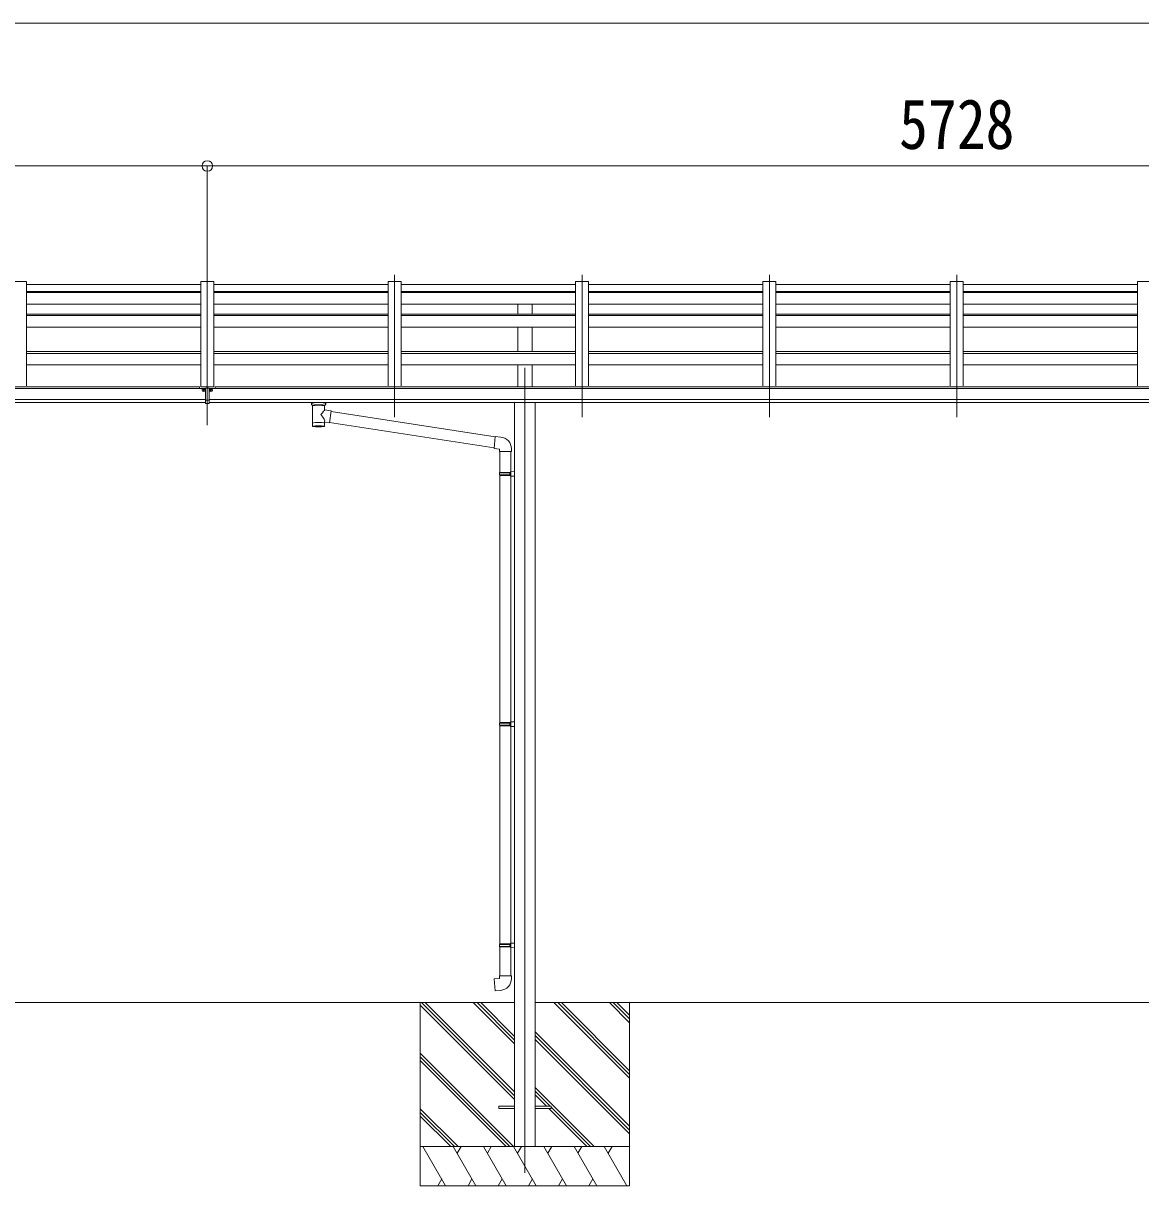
# Model space of a CAD drawing. Units: millimetres at full size, sheet at 1:40; details may follow other scales. Extents: x -11181 to 11305, y -7804 to 7716.
# Drawn here: x 3433 to 7704, y -3839 to 602 of the extents above; entities that cross this region are included whole.
import ezdxf
from ezdxf.enums import TextEntityAlignment as Align

# ---------------------------------------------------------------- set-up
doc = ezdxf.new("R2010")
doc.units = ezdxf.units.MM
doc.header["$LTSCALE"] = 40
doc.header["$PDMODE"] = 32
doc.header["$PDSIZE"] = 40
for name, color, linetype, lineweight in [('0-0_0', 7, 'Continuous', 9), ('0-1_本体', 4, 'Continuous', 9), ('0-2_部品', 7, 'Continuous', 9), ('0-8_PARTS2', 2, 'Continuous', 9), ('0-A_寸法', 6, 'Continuous', 9)]:
    doc.layers.add(name, color=color, linetype=linetype, lineweight=lineweight)
doc.styles.add('ＭＳ ゴシック', font='')
doc.styles.get('ＭＳ ゴシック').set_extended_font_data('MS Gothic')

msp = doc.modelspace()

# ---------------------------------------------------------------- linework, layer by layer
at = {"layer": '0-0_0'}
for p, q in [((2962.15, -3139.42), (4813.15, -3139.42)), ((5311.15, -3139.42), (3460.15, -3139.42)), ((4950.65, -3139.42), (4950.65, -3839.42)), ((5311.15, -3509.44), (4950.65, -3148.94)), ((5311.15, -3495.29), (4955.27, -3139.42)), ((5311.15, -3481.15), (4969.42, -3139.42)), ((5311.15, -3297.3), (5153.26, -3139.42)), ((5311.15, -3283.16), (5167.41, -3139.42)), ((5311.15, -3269.02), (5181.55, -3139.42)), ((8611.15, -3139.42), (5390.15, -3139.42)), ((5750.65, -3428.44), (5461.63, -3139.42)), ((5750.65, -3414.29), (5475.77, -3139.42)), ((5750.65, -3400.15), (5489.92, -3139.42)), ((5750.65, -3216.31), (5673.76, -3139.42)), ((5750.65, -3202.16), (5687.91, -3139.42)), ((5750.65, -3188.02), (5702.05, -3139.42)), ((5750.65, -3139.42), (5750.65, -3839.42)), ((5750.65, -3612.28), (5390.15, -3251.79)), ((5750.65, -3626.43), (5390.15, -3265.93)), ((5750.65, -3640.57), (5390.15, -3280.07)), ((5307.29, -3689.42), (4950.65, -3332.79)), ((5293.15, -3689.42), (4950.65, -3346.93)), ((5279, -3689.42), (4950.65, -3361.07)), ((5615.66, -3689.42), (5390.15, -3463.92)), ((5447, -3534.91), (5390.15, -3478.06)), ((5432.86, -3534.91), (5390.15, -3492.2)), ((5095.16, -3689.42), (4950.65, -3544.92)), ((5587.37, -3689.42), (5441.86, -3543.91)), ((5601.51, -3689.42), (5450.65, -3538.56)), ((5081.01, -3689.42), (4950.65, -3559.06)), ((5066.87, -3689.42), (4950.65, -3573.2)), ((4950.65, -3689.42), (5750.65, -3689.42)), ((5047.54, -3839.42), (4960.93, -3689.42)), ((5163.01, -3839.42), (5076.4, -3689.42)), ((5106.41, -3689.42), (5091.41, -3715.41)), ((5278.48, -3839.42), (5191.88, -3689.42)), ((5206.88, -3715.41), (5221.88, -3689.42)), ((5393.95, -3839.42), (5307.35, -3689.42)), ((5322.35, -3715.41), (5337.35, -3689.42)), ((5509.42, -3839.42), (5422.82, -3689.42)), ((5437.82, -3715.41), (5452.82, -3689.42)), ((5624.89, -3839.42), (5538.29, -3689.42)), ((5553.29, -3715.41), (5568.29, -3689.42)), ((5740.36, -3839.42), (5653.76, -3689.42)), ((5668.76, -3715.41), (5683.76, -3689.42)), ((5032.54, -3813.45), (5017.54, -3839.42)), ((5148.01, -3813.45), (5133.01, -3839.42)), ((5263.48, -3813.45), (5248.48, -3839.42)), ((5378.95, -3813.44), (5363.95, -3839.42)), ((5494.42, -3813.44), (5479.42, -3839.42)), ((5609.89, -3813.45), (5594.89, -3839.42)), ((5750.65, -3839.42), (4950.65, -3839.42))]:
    msp.add_line(p, q, dxfattribs=at)
at = {"layer": '0-1_本体'}
for p, q in [((3445.65, -383.85), (3395.65, -383.85)), ((3445.65, -383.85), (3445.65, -783.43)), ((3445.65, -396.25), (4111.65, -396.25)), ((4111.65, -383.85), (4111.65, -787.12)), ((4161.65, -383.85), (4111.65, -383.85)), ((4111.65, -383.85), (4161.65, -383.85)), ((4161.65, -383.85), (4161.65, -787.12)), ((4827.65, -396.25), (4161.65, -396.25)), ((4827.65, -383.85), (4827.65, -783.43)), ((4827.65, -383.85), (4877.65, -383.85)), ((4877.65, -383.85), (4877.65, -783.43)), ((5543.65, -396.25), (4877.65, -396.25)), ((5543.65, -383.85), (5543.65, -783.43)), ((5543.65, -383.85), (5593.65, -383.85)), ((5593.65, -383.85), (5593.65, -783.43)), ((6259.65, -396.25), (5593.65, -396.25)), ((6259.65, -383.85), (6259.65, -783.43)), ((6259.65, -383.85), (6309.65, -383.85)), ((6309.65, -383.85), (6309.65, -783.43)), ((6975.65, -396.25), (6309.65, -396.25)), ((6975.65, -383.85), (6975.65, -783.43)), ((6975.65, -383.85), (7025.65, -383.85)), ((7025.65, -383.85), (7025.65, -783.43)), ((7691.65, -396.25), (7025.65, -396.25)), ((7691.65, -383.85), (7691.65, -783.43)), ((7691.65, -383.85), (7741.65, -383.85)), ((3445.65, -422.96), (4111.65, -422.96)), ((3445.65, -425.81), (4111.65, -425.81)), ((4827.65, -422.96), (4161.65, -422.96)), ((4827.65, -425.81), (4161.65, -425.81)), ((5543.65, -422.96), (4877.65, -422.96)), ((5543.65, -425.81), (4877.65, -425.81)), ((6259.65, -422.96), (5593.65, -422.96)), ((6259.65, -425.81), (5593.65, -425.81)), ((6975.65, -422.96), (6309.65, -422.96)), ((6975.65, -425.81), (6309.65, -425.81)), ((7691.65, -422.96), (7025.65, -422.96)), ((7691.65, -425.81), (7025.65, -425.81)), ((3445.65, -470.54), (4111.65, -470.54)), ((4827.65, -470.54), (4161.65, -470.54)), ((5543.65, -470.54), (4877.65, -470.54)), ((5323.15, -509.08), (5323.15, -470.39)), ((5378.15, -509.08), (5378.15, -470.39)), ((6259.65, -470.54), (5593.65, -470.54)), ((6975.65, -470.54), (6309.65, -470.54)), ((7691.65, -470.54), (7025.65, -470.54)), ((3445.65, -509.23), (4111.65, -509.23)), ((3445.65, -514.52), (4111.65, -514.52)), ((4827.65, -509.23), (4161.65, -509.23)), ((4827.65, -514.52), (4161.65, -514.52)), ((5543.65, -509.23), (4877.65, -509.23)), ((5543.65, -514.52), (4877.65, -514.52)), ((6259.65, -509.23), (5593.65, -509.23)), ((6259.65, -514.52), (5593.65, -514.52)), ((6975.65, -509.23), (6309.65, -509.23)), ((6975.65, -514.52), (6309.65, -514.52)), ((7691.65, -509.23), (7025.65, -509.23)), ((7691.65, -514.52), (7025.65, -514.52)), ((3445.65, -558.6), (4111.65, -558.6)), ((4827.65, -558.6), (4161.65, -558.6)), ((5543.65, -558.6), (4877.65, -558.6)), ((5323.15, -652), (5323.15, -558.45)), ((5378.15, -652), (5378.15, -558.45)), ((6259.65, -558.6), (5593.65, -558.6)), ((6975.65, -558.6), (6309.65, -558.6)), ((7691.65, -558.6), (7025.65, -558.6)), ((3445.65, -652.16), (4111.65, -652.16)), ((3445.65, -658.95), (4111.65, -658.95)), ((4827.65, -652.16), (4161.65, -652.16)), ((4827.65, -658.95), (4161.65, -658.95)), ((5543.65, -652.16), (4877.65, -652.16)), ((5543.65, -658.95), (4877.65, -658.95)), ((6259.65, -652.16), (5593.65, -652.16)), ((6259.65, -658.95), (5593.65, -658.95)), ((6975.65, -652.16), (6309.65, -652.16)), ((6975.65, -658.95), (6309.65, -658.95)), ((7691.65, -652.16), (7025.65, -652.16)), ((7691.65, -658.95), (7025.65, -658.95)), ((3445.65, -702.5), (4111.65, -702.5)), ((4827.65, -702.5), (4161.65, -702.5)), ((5543.65, -702.5), (4877.65, -702.5)), ((5323.15, -786.97), (5323.15, -702.35)), ((5378.15, -786.97), (5378.15, -702.35)), ((6259.65, -702.5), (5593.65, -702.5)), ((6975.65, -702.5), (6309.65, -702.5)), ((7691.65, -702.5), (7025.65, -702.5)), ((4130.15, -793.83), (-1584.85, -793.83)), ((4106.65, -787.12), (-1561.35, -787.12)), ((4106.65, -793.83), (4106.65, -787.12)), ((4161.65, -787.12), (4111.65, -787.12)), ((4111.65, -787.12), (4161.65, -787.12)), ((4143.15, -793.83), (9858.15, -793.83)), ((4166.65, -787.12), (9834.65, -787.12)), ((4166.65, -793.83), (4166.65, -787.12)), ((-1584.85, -835.05), (4130.15, -835.05)), ((9858.15, -835.05), (4143.15, -835.05)), ((4130.15, -846.9), (-1584.85, -846.82)), ((4143.15, -846.9), (9858.15, -846.82)), ((5311.15, -846.84), (5311.15, -3689.42)), ((5390.15, -846.84), (5390.15, -3689.42))]:
    msp.add_line(p, q, dxfattribs=at)
at = {"layer": '0-2_部品'}
for p, q in [((4122.18, -799.19), (4122.18, -800.84)), ((4123.18, -800.84), (4123.18, -799.19)), ((4130.15, -791.51), (4130.15, -850.37)), ((4150.12, -799.19), (4150.12, -800.84)), ((4151.12, -800.84), (4151.12, -799.19)), ((4122.18, -800.09), (4123.18, -800.09)), ((4124.18, -799.94), (4125.18, -799.94)), ((4130.15, -837.21), (4143.15, -837.21)), ((4149.12, -799.94), (4148.12, -799.94)), ((4150.12, -800.09), (4151.12, -800.09)), ((4535.15, -853), (4535.15, -846.88)), ((4535.16, -852.7), (4535.41, -851.74)), ((4535.19, -853.06), (4535.16, -852.7)), ((4535.19, -852.94), (4535.16, -853.3)), ((4535.16, -853.3), (4535.41, -854.26)), ((4535.41, -851.74), (4535.93, -850.86)), ((4535.41, -854.26), (4535.93, -855.14)), ((4535.93, -850.86), (4536.73, -850.02)), ((4535.93, -855.14), (4536.73, -855.98)), ((4536.73, -850.02), (4537.85, -849.22)), ((4536.73, -855.98), (4537.85, -856.77)), ((4537.85, -849.22), (4539.25, -848.5)), ((4537.85, -856.77), (4539.25, -857.5)), ((4539.25, -857.5), (4539.23, -937.79)), ((4585.05, -848.51), (4585.28, -848.6)), ((4585.05, -857.49), (4585.28, -857.39)), ((4585.05, -875.07), (4585.05, -857.49)), ((4610.27, -878.98), (4585.05, -875.07)), ((4585.28, -848.6), (4586.64, -849.34)), ((4585.28, -857.39), (4586.64, -856.66)), ((4586.64, -849.34), (4587.75, -850.19)), ((4586.64, -856.66), (4587.75, -855.81)), ((4587.75, -850.19), (4588.51, -851.05)), ((4587.75, -855.81), (4588.51, -854.95)), ((4588.51, -851.05), (4588.97, -851.95)), ((4588.51, -854.95), (4588.97, -854.05)), ((4588.97, -851.95), (4589.14, -852.84)), ((4588.97, -854.05), (4589.14, -853.16)), ((4589.15, -853), (4589.15, -846.88)), ((4610.27, -878.98), (4603.25, -924.24)), ((5237.11, -978.29), (4609.96, -880.99)), ((4585.06, -937.79), (4585.05, -921.16)), ((4585.05, -921.41), (4603.25, -924.24)), ((5233.44, -1020.22), (4603.52, -922.5)), ((5237.23, -976.85), (5233.22, -1022.68)), ((5258.07, -978.67), (5237.23, -976.85)), ((5233.22, -1022.68), (5253.15, -1024.42)), ((5253.15, -1024.42), (5253.15, -1034.42)), ((5253.15, -1034.42), (5299.15, -1034.42)), ((5255.15, -1034.42), (5255.15, -1113.68)), ((5297.15, -1034.42), (5297.15, -1111.12)), ((5299.15, -1034.42), (5299.15, -1023.5)), ((5253.15, -1115.68), (5254.15, -1113.68)), ((5253.15, -1115.68), (5253.15, -1123.68)), ((5253.15, -1115.68), (5297.15, -1115.68)), ((5253.15, -1123.68), (5254.15, -1125.68)), ((5253.15, -1123.68), (5297.15, -1123.68)), ((5254.15, -1113.68), (5297.15, -1113.68)), ((5254.15, -1125.68), (5297.15, -1125.68)), ((5255.15, -1125.68), (5255.15, -2069.86)), ((5292.67, -1115.68), (5292.24, -1113.68)), ((5292.67, -1123.68), (5292.24, -1125.68)), ((5292.67, -1115.68), (5292.67, -1123.68)), ((5295.15, -1111.18), (5311.15, -1110.71)), ((5295.15, -1113.18), (5295.15, -1111.18)), ((5295.15, -1113.18), (5297.15, -1113.18)), ((5295.15, -1128.18), (5295.15, -1126.18)), ((5295.15, -1126.18), (5297.15, -1126.18)), ((5295.15, -1128.18), (5311.15, -1128.65)), ((5297.15, -1126.18), (5297.15, -1113.18)), ((5297.15, -1128.23), (5297.15, -2067.3)), ((5311.15, -1110.71), (5311.15, -1128.65)), ((5253.15, -2071.86), (5254.15, -2069.86)), ((5253.15, -2071.86), (5253.15, -2079.86)), ((5253.15, -2071.86), (5297.15, -2071.86)), ((5253.15, -2079.86), (5254.15, -2081.86)), ((5253.15, -2079.86), (5297.15, -2079.86)), ((5254.15, -2069.86), (5297.15, -2069.86)), ((5254.15, -2081.86), (5297.15, -2081.86)), ((5255.15, -2081.86), (5255.15, -2915.02)), ((5292.67, -2071.86), (5292.24, -2069.86)), ((5292.67, -2079.86), (5292.24, -2081.86)), ((5292.67, -2071.86), (5292.67, -2079.86)), ((5295.15, -2067.36), (5311.15, -2066.89)), ((5295.15, -2069.36), (5295.15, -2067.36)), ((5295.15, -2069.36), (5297.15, -2069.36)), ((5295.15, -2084.36), (5295.15, -2082.36)), ((5295.15, -2082.36), (5297.15, -2082.36)), ((5295.15, -2084.36), (5311.15, -2084.83)), ((5297.15, -2082.36), (5297.15, -2069.36)), ((5297.15, -2084.42), (5297.15, -2912.46)), ((5311.15, -2066.89), (5311.15, -2084.83)), ((5253.15, -2917.02), (5254.15, -2915.02)), ((5253.15, -2917.02), (5253.15, -2925.02)), ((5253.15, -2917.02), (5297.15, -2917.02)), ((5253.15, -2925.02), (5254.15, -2927.02)), ((5253.15, -2925.02), (5297.15, -2925.02)), ((5254.15, -2915.02), (5297.15, -2915.02)), ((5254.15, -2927.02), (5297.15, -2927.02)), ((5255.15, -2927.02), (5255.15, -3037.02)), ((5292.67, -2917.02), (5292.24, -2915.02)), ((5292.67, -2925.02), (5292.24, -2927.02)), ((5292.67, -2917.02), (5292.67, -2925.02)), ((5295.15, -2912.52), (5311.15, -2912.05)), ((5295.15, -2914.52), (5295.15, -2912.52)), ((5295.15, -2914.52), (5297.15, -2914.52)), ((5295.15, -2929.52), (5295.15, -2927.52)), ((5295.15, -2927.52), (5297.15, -2927.52)), ((5295.15, -2929.52), (5311.15, -2929.99)), ((5297.15, -2927.52), (5297.15, -2914.52)), ((5297.15, -2929.58), (5297.15, -3037.02)), ((5311.15, -2912.05), (5311.15, -2929.99)), ((5233.22, -3048.77), (5253.15, -3047.02)), ((5237.23, -3094.59), (5233.22, -3048.77)), ((5299.15, -3037.02), (5299.15, -3047.94)), ((5258.07, -3092.77), (5237.23, -3094.59))]:
    msp.add_line(p, q, dxfattribs=at)
at = {"layer": '0-2_部品', "color": 4}
for p, q in [((5311.15, -3534.91), (5250.65, -3534.91)), ((5250.65, -3534.91), (5250.65, -3543.91)), ((5311.15, -3543.91), (5250.65, -3543.91)), ((5450.65, -3534.91), (5390.15, -3534.91)), ((5450.65, -3543.91), (5390.15, -3543.91)), ((5450.65, -3534.91), (5450.65, -3543.91))]:
    msp.add_line(p, q, dxfattribs=at)
at = {"layer": '0-2_部品'}
for points in [[(4121.18, -799.04), (4120.18, -799.04), (4120.18, -799.94), (4121.18, -799.94)], [(4123.18, -798.14), (4123.18, -797.24), (4122.18, -797.24), (4122.18, -798.14)], [(4125.18, -799.94), (4125.18, -799.04), (4124.18, -799.04)], [(4130.15, -791.51), (4143.15, -791.51), (4143.15, -850.37), (4130.15, -850.37)], [(4148.12, -799.94), (4148.12, -799.04), (4149.12, -799.04)], [(4150.12, -798.14), (4150.12, -797.24), (4151.12, -797.24), (4151.12, -798.14)], [(4152.12, -799.04), (4153.12, -799.04), (4153.12, -799.94), (4152.12, -799.94)], [(4122.18, -800.84), (4122.18, -801.74), (4123.18, -801.74), (4123.18, -800.84)], [(4151.12, -800.84), (4151.12, -801.74), (4150.12, -801.74), (4150.12, -800.84)], [(5253.15, -3047.02), (5253.15, -3037.02), (5299.15, -3037.02)]]:
    msp.add_lwpolyline(points, dxfattribs=at)
for centre, radius, start, end in [((4552.22, -898.22), 51.38, 92.46126, 104.61963), ((4572.1, -898.22), 51.38, 75.38037, 87.53874), ((5254.15, -1023.5), 45, 0, 85), ((5254.15, -3047.94), 45, 275, 0)]:
    msp.add_arc(centre, radius, start, end, dxfattribs=at)
for centre, major_axis in [((4122.68, -799.19), (5.9, 0)), ((4150.62, -799.19), (-5.9, 0))]:
    msp.add_ellipse(centre, major_axis=major_axis, ratio=0.9, dxfattribs=at)
for centre, major_axis, ratio, start_param, end_param in [((4122.68, -799.49), (5.9, 0), 0.9, 6.2831853, 9.424778), ((4121.18, -798.14), (-1, 0), 0.9, 1.5707963, 3.1415927), ((4121.18, -799.19), (1, 0), 0.9, 6.2831853, 6.9023328), ((4124.18, -798.14), (1, 0), 0.9, 3.1415927, 4.712389), ((4124.18, -799.19), (-1, 0), 0.9, 5.6640378, 6.2831853), ((4150.62, -799.49), (-5.9, 0), 0.9, 3.1415927, 6.2831853), ((4149.12, -798.14), (-1, 0), 0.9, 1.5707963, 3.1415927), ((4149.12, -799.19), (1, 0), 0.9, 6.2831853, 6.9023328), ((4152.12, -798.14), (1, 0), 0.9, 3.1415927, 4.712389), ((4152.12, -799.19), (-1, 0), 0.9, 5.6640378, 6.2831853), ((4121.18, -800.84), (1, 0), 0.9, 6.2831853, 7.8539816), ((4124.18, -800.84), (-1, 0), 0.9, 4.712389, 6.2831853), ((4149.12, -800.84), (1, 0), 0.9, 6.2831853, 7.8539816), ((4152.12, -800.84), (-1, 0), 0.9, 4.712389, 6.2831853), ((4562.15, -858.69), (-22.91, -0.42), 0.072511, 4.711586, 6.2823824), ((4562.17, -857.06), (-22.91, -0.42), 0.072511, 4.711586, 6.2823824), ((4562.12, -857.07), (22.92, -0.42), 0.07247, 0.0008089, 1.5716053), ((4562.12, -858.69), (22.92, -0.42), 0.07247, 0.0008089, 1.5716053), ((4564.7, -897.27), (20.32, 22.25), 0.045535, 4.9756507, 6.2441899), ((4573.15, -853), (16, 0), 0.361356, 0, 0.0194874), ((4573.15, -853), (16, 0), 0.361356, 6.2636979, 6.2831853), ((4562.15, -925.35), (22.91, 0), 0.122865, 6.2831853, 9.424778), ((4562.14, -894.62), (-22.81, 26.62), 0.234429, 3.1563334, 4.5976381), ((4562.15, -937.79), (22.92, 0), 0.101955, 6.2829723, 9.4248207), ((4562.15, -937.79), (22.92, 0), 0.101955, 3.1415499, 6.2833984)]:
    msp.add_ellipse(centre, major_axis=major_axis, ratio=ratio, start_param=start_param, end_param=end_param, dxfattribs=at)
at = {"layer": '0-8_PARTS2'}
for p, q in [((4136.65, -933.37), (4136.65, -359.17)), ((4136.65, -933.37), (4136.65, -359.17)), ((4852.65, -903.02), (4852.65, -359.17)), ((5568.65, -903.02), (5568.65, -359.17)), ((6284.65, -903.02), (6284.65, -359.17)), ((7000.65, -903.02), (7000.65, -359.17)), ((5350.65, -714.21), (5350.65, -3789.44))]:
    msp.add_line(p, q, dxfattribs=at)
at = {"layer": '0-A_寸法'}
for p, q in [((-1611.35, 602.37), (9884.64, 602.37)), ((-1591.35, 56.99), (4136.65, 56.99)), ((4136.65, 56.99), (4136.65, -398.59)), ((4136.65, 56.99), (4136.65, -398.59)), ((9864.64, 56.99), (4136.65, 56.99))]:
    msp.add_line(p, q, dxfattribs=at)
msp.add_point((4136.65, 56.99), dxfattribs=at)

# ---------------------------------------------------------------- texts
at = {"layer": '0-A_寸法', "color": 7, "style": 'ＭＳ ゴシック', "width": 0.85}
msp.add_text('5728', height=190.6, dxfattribs=at).set_placement((6780.64, 64.99), align=Align.BOTTOM_LEFT)

doc.saveas('drawing.dxf')
